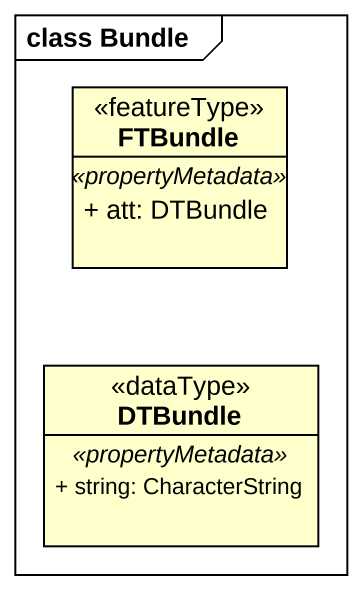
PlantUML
@startuml
mainframe class Bundle
hide circle
hide empty members
skinparam classAttributeIconSize 0
class FTBundle <<featureType>> {
  .. <<propertyMetadata>> ..
  + att: DTBundle
}
class DTBundle <<dataType>> {
  .. <<propertyMetadata>> ..
  + string: CharacterString
}
@enduml
